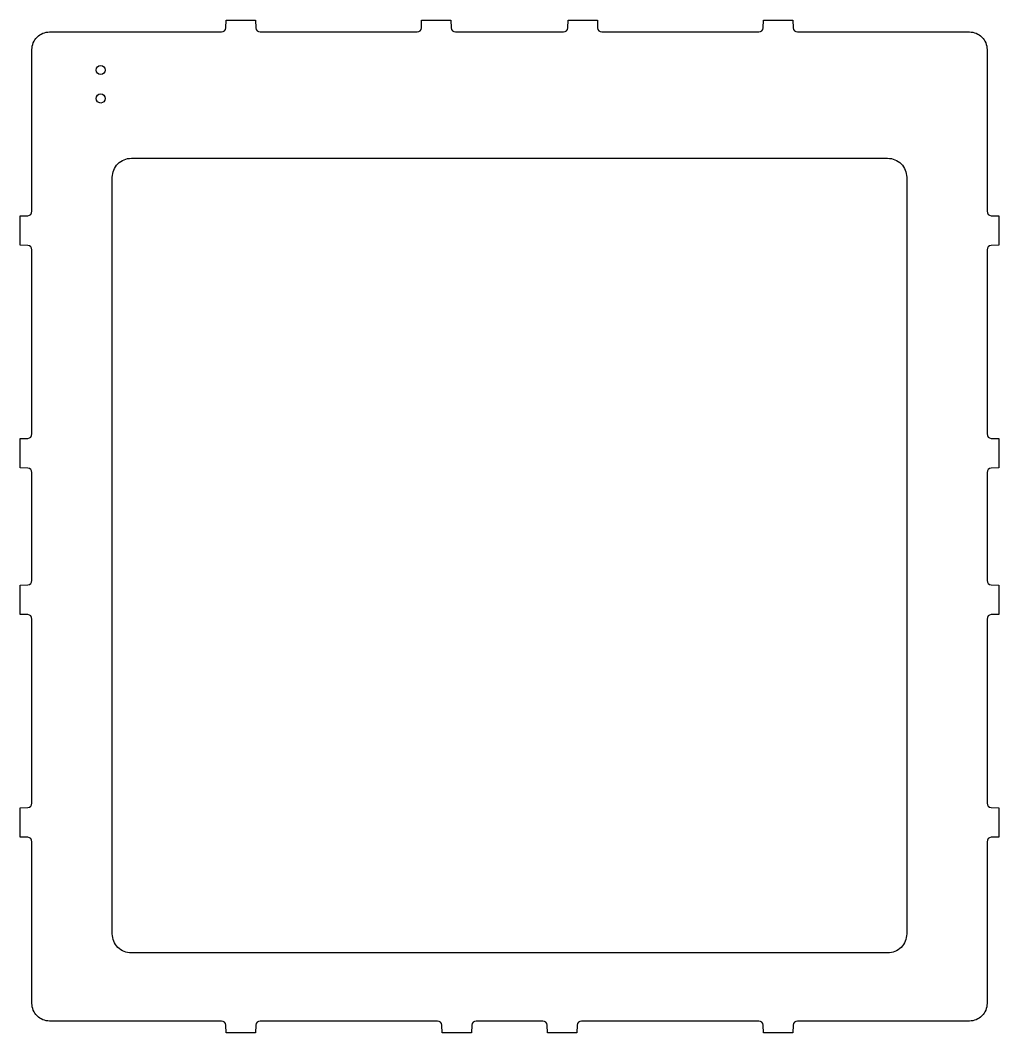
# Model space of a CAD drawing. Extents: x -167 to 167, y -173 to 173.
import ezdxf

# ---------------------------------------------------------------- set-up
doc = ezdxf.new("R2010")
doc.units = 0
doc.layers.get('0').update_dxf_attribs({"linetype": 'CONTINUOUS'})

msp = doc.modelspace()

# ---------------------------------------------------------------- linework, layer by layer
for points in [[(-18.41, 168.8), (18.41, 168.8, 0.404026), (19.91, 170.25), (20, 172.8), (30, 172.8), (30.09, 170.25, 0.404026), (31.59, 168.8), (85.16, 168.8, 0.404026), (86.66, 170.25), (86.75, 172.8), (96.75, 172.8), (96.84, 170.25, 0.404026), (98.34, 168.8), (157.1, 168.8, -0.414214), (163.1, 162.8), (163.1, 107.59, 0.404026), (164.55, 106.09), (167.1, 106), (167.1, 96), (164.55, 95.91, 0.404026), (163.1, 94.41), (163.1, 31.59, 0.404026), (164.55, 30.09), (167.1, 30), (167.1, 20), (164.55, 19.91, 0.404026), (163.1, 18.41), (163.1, -18.41, 0.404026), (164.55, -19.91), (167.1, -20), (167.1, -30), (164.55, -30.09, 0.404026), (163.1, -31.59), (163.1, -94.41, 0.404026), (164.55, -95.91), (167.1, -96), (167.1, -106), (164.55, -106.09, 0.404026), (163.1, -107.59), (163.1, -162.8, -0.414214), (157.1, -168.8), (98.34, -168.8, 0.404026), (96.84, -170.25), (96.75, -172.8), (86.75, -172.8), (86.66, -170.25, 0.404026), (85.16, -168.8), (24.59, -168.8, 0.404026), (23.09, -170.25), (23, -172.8), (13, -172.8), (12.91, -170.25, 0.404026), (11.41, -168.8), (-11.41, -168.8, 0.404026), (-12.91, -170.25), (-13, -172.8), (-23, -172.8), (-23.09, -170.25, 0.404026), (-24.59, -168.8), (-85.16, -168.8, 0.404026), (-86.66, -170.25), (-86.75, -172.8), (-96.75, -172.8), (-96.84, -170.25, 0.404026), (-98.34, -168.8), (-157.1, -168.8, -0.414214), (-163.1, -162.8), (-163.1, -107.59, 0.404026), (-164.55, -106.09), (-167.1, -106), (-167.1, -96), (-164.55, -95.91, 0.404026), (-163.1, -94.41), (-163.1, -31.59, 0.404026), (-164.55, -30.09), (-167.1, -30), (-167.1, -20), (-164.55, -19.91, 0.404026), (-163.1, -18.41), (-163.1, 18.41, 0.404026), (-164.55, 19.91), (-167.1, 20), (-167.1, 30), (-164.55, 30.09, 0.404026), (-163.1, 31.59), (-163.1, 94.41, 0.404026), (-164.55, 95.91), (-167.1, 96), (-167.1, 106), (-164.55, 106.09, 0.404026), (-163.1, 107.59), (-163.1, 162.8, -0.414214), (-157.1, 168.8), (-98.34, 168.8, 0.404026), (-96.84, 170.25), (-96.75, 172.8), (-86.75, 172.8), (-86.66, 170.25, 0.404026), (-85.16, 168.8), (-31.59, 168.8, 0.404026), (-30.09, 170.25), (-30, 172.8), (-20, 172.8), (-19.91, 170.25, 0.404026)], [(135.65, -139.06, -0.414214), (129.15, -145.56), (-129.15, -145.56, -0.414214), (-135.65, -139.06), (-135.65, 119.19, -0.414214), (-129.15, 125.69), (129.15, 125.69, -0.414214), (135.65, 119.19)]]:
    msp.add_lwpolyline(points, format="xyb", close=True)
for centre in [(-139.6, 155.8), (-139.6, 146.1)]:
    msp.add_circle(centre, 1.55)

doc.saveas('drawing.dxf')
